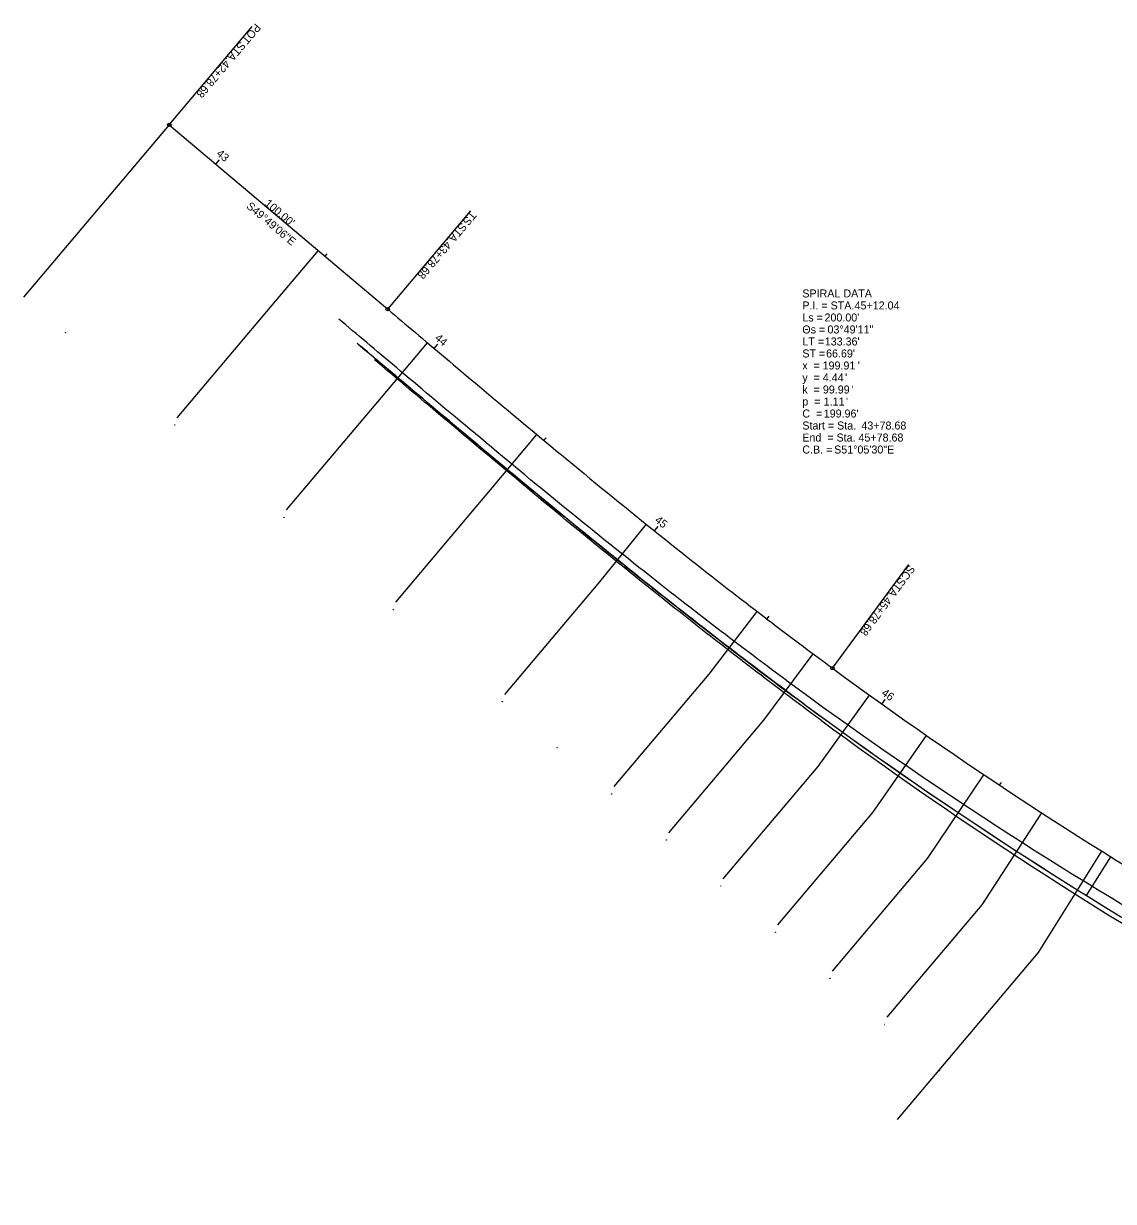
# Model space of a CAD drawing. Extents: x 223927 to 224974, y 542947 to 543540.
# Drawn here: x 223927.1 to 224308.3, y 543128 to 543540 of the extents above; entities that cross this region are included whole.
import ezdxf

# ---------------------------------------------------------------- set-up
doc = ezdxf.new("R2010")
doc.units = 0
for name, color, linetype in [('_CIVIL_CONSTRUCTION', 7, 'Continuous'), ('DV_X_Section_VMS_Line', 7, 'Continuous'), ('RW_X_CL', 7, 'Continuous'), ('RW_X_CL_100_Bearings', 7, 'Continuous'), ('RW_X_CL_100_Cardinal_Points', 7, 'Continuous'), ('RW_X_CL_100_Curve_Data', 7, 'Continuous'), ('RW_X_CL_100_Distances', 7, 'Continuous'), ('RW_X_CL_100_Stations', 7, 'Continuous'), ('SC_Scratch1', 7, 'Continuous'), ('SC_Scratch2', 7, 'Continuous')]:
    doc.layers.add(name, color=color, linetype=linetype)

msp = doc.modelspace()

# ---------------------------------------------------------------- linework, layer by layer
at = {"layer": '_CIVIL_CONSTRUCTION'}
for centre, radius, start in [((225099.4, 544522.46), 1500, 233.63817), ((225093.05, 544530.89), 1516, 233.61795), ((225099.4, 544522.46), 1516, 233.61795), ((225105.53, 544516.66), 1516, 233.61795)]:
    msp.add_arc(centre, radius, start, 246.34683, dxfattribs=at)
for points in [[(224193.81, 543310.39), (224187.06, 543315.36), (224173.66, 543325.41), (224147.14, 543345.9), (224114.47, 543372.12), (224082.24, 543398.89), (224056.6, 543420.45), (224043.79, 543431.27), (224037.39, 543436.67)], [(224200.16, 543301.96), (224193.41, 543306.93), (224180.01, 543316.98), (224153.49, 543337.47), (224120.82, 543363.69), (224088.59, 543390.45), (224062.95, 543412.02), (224050.15, 543422.83), (224043.75, 543428.24)], [(224206.29, 543296.16), (224199.54, 543301.13), (224186.14, 543311.18), (224159.62, 543331.67), (224126.95, 543357.89), (224094.72, 543384.65), (224069.08, 543406.22), (224056.27, 543417.03), (224049.87, 543422.44)]]:
    msp.add_open_spline(points, degree=3, dxfattribs=at)
at = {"layer": 'DV_X_Section_VMS_Line'}
msp.add_line((223978.08, 543504.64), (224054.48, 543440.12), dxfattribs=at)
msp.add_arc((225099.4, 544522.46), 1500, 233.63817, 246.34683, dxfattribs=at)
msp.add_open_spline([(224054.48, 543440.12), (224060.84, 543434.74), (224073.58, 543423.99), (224099.09, 543402.54), (224131.14, 543375.92), (224163.64, 543349.84), (224190.03, 543329.46), (224203.36, 543319.47), (224210.08, 543314.53)], degree=3, dxfattribs=at)
at = {"layer": 'RW_X_CL'}
for centre in [(223992.66, 543492.33), (224030.86, 543460.06), (223941.8, 543431.87), (224068.87, 543427.97), (223980, 543399.61), (224107.38, 543395.68), (224018.2, 543367.35), (224146.06, 543364), (224165.63, 543348.42), (224056.4, 543335.09), (224185.39, 543333.08), (224205.38, 543318), (224094.6, 543302.83), (224225.62, 543303.24), (224113.7, 543286.7), (224246.14, 543288.79), (224266.7, 543274.82), (224132.8, 543270.57), (224287.99, 543260.87), (224151.91, 543254.44), (224171.01, 543238.31), (224190.11, 543222.18), (224209.21, 543206.05), (224228.31, 543189.92), (224247.41, 543173.78)]:
    msp.add_circle(centre, 0.05, dxfattribs=at)
at = {"layer": 'RW_X_CL_100_Cardinal_Points'}
for p, q in [((223978.08, 543504.64), (224007.11, 543539.02)), ((224054.48, 543440.12), (224083.51, 543474.5)), ((224210.08, 543314.53), (224236.76, 543350.77))]:
    msp.add_line(p, q, dxfattribs=at)
for centre in [(223978.08, 543504.64), (224054.48, 543440.12), (224210.08, 543314.53)]:
    msp.add_circle(centre, 0.6, dxfattribs=at)
at = {"layer": 'RW_X_CL_100_Distances'}
for p, q in [((223994.36, 543490.88), (223995.65, 543492.41)), ((224032.56, 543458.62), (224033.34, 543459.54)), ((224070.77, 543426.37), (224072.06, 543427.9)), ((224109.09, 543394.26), (224109.86, 543395.18)), ((224147.8, 543362.6), (224149.05, 543364.16)), ((224187.14, 543331.74), (224187.86, 543332.7)), ((224227.33, 543302.01), (224228.5, 543303.64)), ((224268.49, 543273.63), (224269.16, 543274.62))]:
    msp.add_line(p, q, dxfattribs=at)
at = {"layer": 'SC_Scratch1'}
msp.add_line((223978.08, 543504.64), (224054.48, 543440.12), dxfattribs=at)
at = {"layer": 'SC_Scratch2'}
for p, q in [((223978.08, 543504.64), (223927.1, 543444.28)), ((224014.09, 543441.5), (224030.22, 543460.6)), ((223980.87, 543402.15), (224014.09, 543441.5)), ((224052.29, 543409.24), (224068.42, 543428.35)), ((224019.07, 543369.89), (224052.29, 543409.24)), ((224090.49, 543376.98), (224106.59, 543396.34)), ((224057.27, 543337.63), (224090.49, 543376.98)), ((224128.69, 543344.72), (224144.95, 543364.9)), ((224095.47, 543305.37), (224128.69, 543344.72)), ((224166.89, 543312.46), (224183.71, 543334.36)), ((224185.99, 543296.33), (224203.29, 543319.55)), ((224133.67, 543273.11), (224166.89, 543312.46)), ((224205.1, 543280.2), (224223.02, 543305.1)), ((224152.77, 543256.98), (224185.99, 543296.33)), ((224224.2, 543264.07), (224242.94, 543291.01)), ((224171.87, 543240.85), (224205.1, 543280.2)), ((224243.3, 543247.94), (224263.01, 543277.29)), ((224190.97, 543224.72), (224224.2, 543264.07)), ((224262.4, 543231.81), (224283.24, 543263.94)), ((224282.15, 543215.12), (224304.29, 543250.53)), ((224298.95, 543235.01), (224307.4, 543248.6)), ((224210.07, 543208.59), (224243.3, 543247.94)), ((224229.17, 543192.46), (224262.4, 543231.81)), ((224232.79, 543156.68), (224282.15, 543215.12))]:
    msp.add_line(p, q, dxfattribs=at)
msp.add_arc((225099.4, 544522.46), 1516, 233.63817, 246.34683, dxfattribs=at)
msp.add_open_spline([(224044.15, 543427.9), (224056.89, 543417.14), (224069.64, 543406.37), (224095.26, 543384.92), (224108.13, 543374.23), (224134.09, 543353.03), (224147.18, 543342.53), (224173.64, 543321.83), (224187.02, 543311.63), (224200.59, 543301.64)], degree=3, dxfattribs=at)

# ---------------------------------------------------------------- texts
at = {"layer": 'RW_X_CL_100_Bearings'}
msp.add_text('S49°49\'06"E', height=2.8, rotation=319.8184, dxfattribs=at).set_placement((224004.82, 543475.77))
at = {"layer": 'RW_X_CL_100_Cardinal_Points'}
for s, rotation, p in [('POT', 229.8184, (224008.22, 543540.27)), (' STA. ', 229.8184, (224003.57, 543534.77)), ('42+78.68', 229.8184, (223997.47, 543527.55)), ('TS', 229.8184, (224083.63, 543474.58)), (' STA. ', 229.8184, (224080.96, 543471.41)), ('43+78.68', 229.8184, (224074.86, 543464.19)), ('SC', 233.6382, (224236.92, 543350.92)), (' STA. ', 233.6382, (224234.37, 543347.46)), ('45+78.68', 233.6382, (224228.77, 543339.84))]:
    msp.add_text(s, height=2.8, rotation=rotation, dxfattribs=at).set_placement(p)
at = {"layer": 'RW_X_CL_100_Curve_Data'}
for s, p in [('SPIRAL DATA', (224199.51, 543444.23)), ('P.I. = STA. ', (224199.51, 543440.03)), ('45+12.04', (224217.78, 543440.03)), ('Ls = ', (224199.51, 543435.83)), ("200.00'", (224207.27, 543435.83)), ('Θs = ', (224199.51, 543431.63)), ('03°49\'11"', (224208.31, 543431.63)), ('LT = ', (224199.51, 543427.43)), ("133.36'", (224207.36, 543427.43)), ('ST = ', (224199.51, 543423.23)), ("66.69'", (224207.82, 543423.23)), ('199.91', (224206.61, 543419.03)), ("'", (224218.9, 543419.03)), ('x  = ', (224199.51, 543419.03)), ('4.44', (224206.67, 543414.83)), ("'", (224214.49, 543414.83)), ('y  = ', (224199.51, 543414.83)), ('k  = ', (224199.51, 543410.63)), ('99.99', (224206.7, 543410.63)), ("'", (224216.76, 543410.63)), ('p  = ', (224199.51, 543406.43)), ('1.11', (224206.97, 543406.43)), ("'", (224214.79, 543406.43)), ('C  = ', (224199.51, 543402.23)), ("199.96'", (224207, 543402.23)), ('Start = Sta. ', (224199.51, 543398.03)), ('43+78.68', (224220.17, 543398.03)), ('End  = Sta. ', (224199.51, 543393.83)), ('45+78.68', (224219.15, 543393.83)), ('C.B. = ', (224199.51, 543389.63)), ('S51°05\'30"E', (224210.64, 543389.63))]:
    msp.add_text(s, height=2.8, dxfattribs=at).set_placement(p)
at = {"layer": 'RW_X_CL_100_Distances'}
for s, rotation, p in [('43', 319.8184, (223994.33, 543494.18)), ('44', 319.8619, (224070.73, 543429.67)), ('45', 321.224, (224147.66, 543365.92)), ('46', 324.4525, (224226.96, 543305.35))]:
    msp.add_text(s, height=2.8, rotation=rotation, dxfattribs=at).set_placement(p)
at = {"layer": 'RW_X_CL_100_Stations'}
msp.add_text("100.00'", height=2.8, rotation=319.8184, dxfattribs=at).set_placement((224011.2, 543476.72))

doc.saveas('drawing.dxf')
